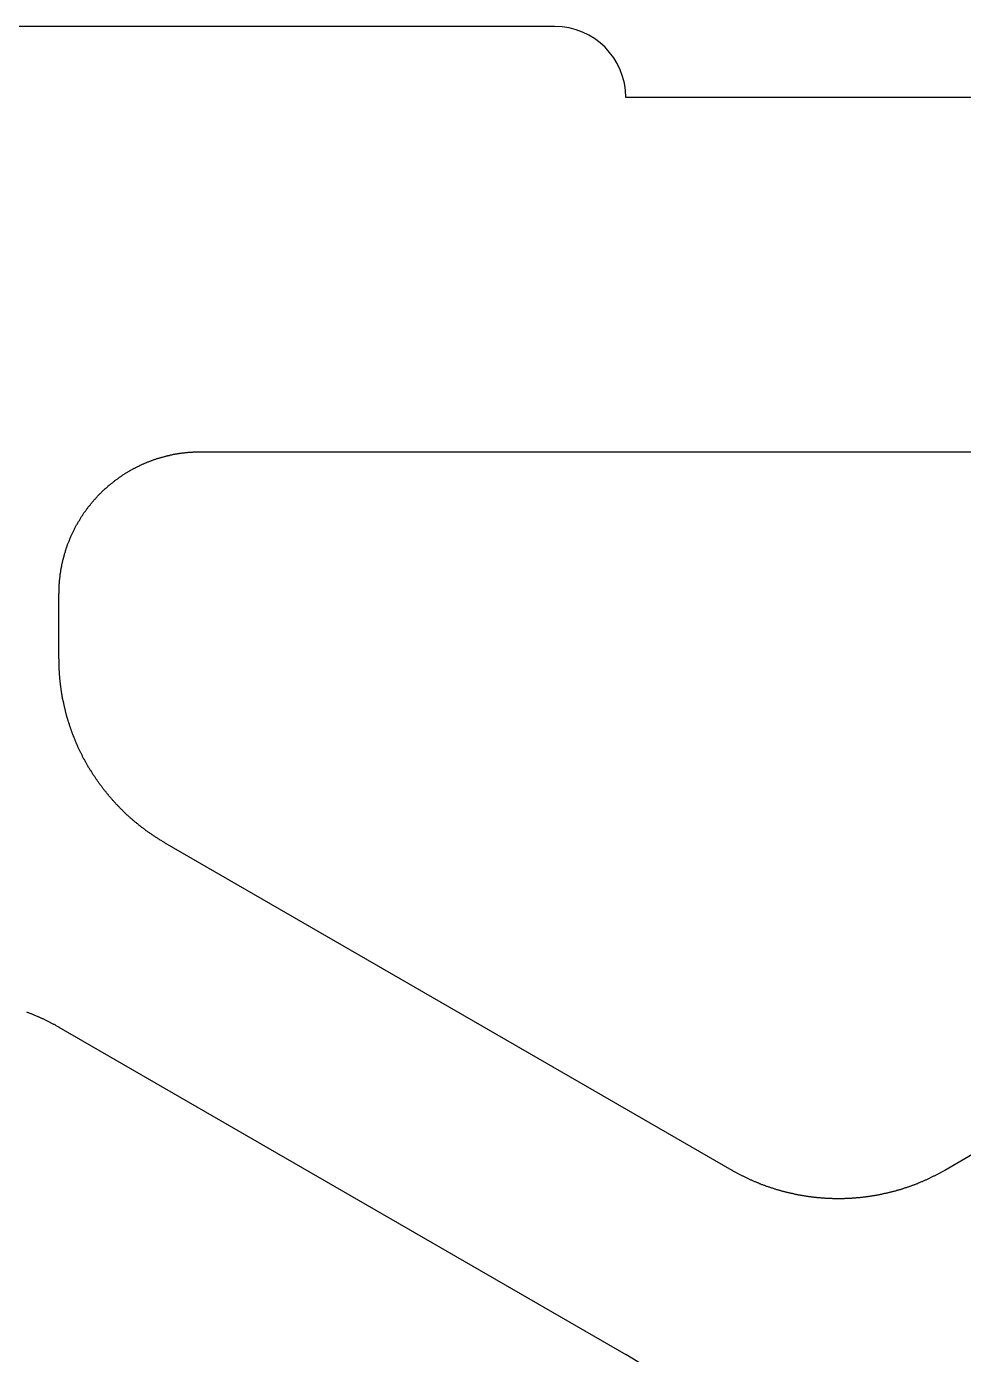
# Model space of a CAD drawing. Extents: x 442 to 745, y 5 to 355.
# Drawn here: x 631.54 to 636.98, y 292.83 to 300.55 of the extents above; entities that cross this region are included whole.
import ezdxf

# ---------------------------------------------------------------- set-up
doc = ezdxf.new("R2010")
doc.units = 0
doc.layers.add('VISIBLE__ANSI_', color=7, linetype='CONTINUOUS')

msp = doc.modelspace()

# ---------------------------------------------------------------- linework, layer by layer
at = {"layer": 'VISIBLE__ANSI_'}
for p, q in [((634.6089, 300.5455), (627.1972, 300.5455)), ((641.7324, 300.1337), (635.0207, 300.1337)), ((632.5501, 298.0749), (639.9618, 298.0749)), ((631.7266, 296.8711), (631.7266, 297.2514)), ((635.6383, 293.8995), (632.3442, 295.8014)), ((640.1677, 295.8014), (636.8736, 293.8995)), ((631.7266, 294.7316), (635.0207, 292.8297))]:
    msp.add_line(p, q, dxfattribs=at)
for points in [[(631.727, 297.251, 0), (631.727, 297.256, 0), (631.727, 297.261, 0), (631.727, 297.266, 0), (631.727, 297.271, 0), (631.727, 297.276, 0), (631.727, 297.281, 0), (631.727, 297.286, 0), (631.728, 297.291, 0), (631.728, 297.296, 0), (631.728, 297.301, 0), (631.728, 297.306, 0), (631.729, 297.311, 0), (631.729, 297.315, 0), (631.73, 297.32, 0), (631.73, 297.325, 0), (631.73, 297.33, 0), (631.731, 297.335, 0), (631.731, 297.34, 0), (631.732, 297.345, 0), (631.733, 297.349, 0), (631.733, 297.354, 0), (631.734, 297.359, 0), (631.734, 297.364, 0), (631.735, 297.369, 0), (631.736, 297.374, 0), (631.737, 297.378, 0), (631.737, 297.383, 0), (631.738, 297.388, 0), (631.739, 297.393, 0), (631.74, 297.397, 0), (631.741, 297.402, 0), (631.742, 297.407, 0), (631.743, 297.412, 0), (631.743, 297.416, 0), (631.744, 297.421, 0), (631.745, 297.426, 0), (631.747, 297.43, 0), (631.748, 297.435, 0), (631.749, 297.44, 0), (631.75, 297.444, 0), (631.751, 297.449, 0), (631.752, 297.454, 0), (631.753, 297.458, 0), (631.754, 297.463, 0), (631.756, 297.468, 0), (631.757, 297.472, 0), (631.758, 297.477, 0), (631.759, 297.481, 0), (631.761, 297.486, 0), (631.762, 297.49, 0), (631.764, 297.495, 0), (631.765, 297.499, 0), (631.766, 297.504, 0), (631.768, 297.508, 0), (631.769, 297.513, 0), (631.771, 297.517, 0), (631.772, 297.522, 0), (631.774, 297.526, 0), (631.775, 297.53, 0), (631.777, 297.535, 0), (631.779, 297.539, 0), (631.78, 297.543, 0), (631.782, 297.548, 0), (631.783, 297.552, 0), (631.785, 297.556, 0), (631.787, 297.561, 0), (631.789, 297.565, 0), (631.79, 297.569, 0), (631.792, 297.573, 0), (631.794, 297.577, 0), (631.796, 297.582, 0), (631.798, 297.586, 0), (631.799, 297.59, 0), (631.801, 297.594, 0), (631.803, 297.598, 0), (631.805, 297.602, 0), (631.807, 297.606, 0), (631.809, 297.61, 0), (631.811, 297.614, 0), (631.813, 297.618, 0), (631.815, 297.622, 0), (631.817, 297.626, 0), (631.819, 297.63, 0), (631.821, 297.634, 0), (631.823, 297.638, 0), (631.825, 297.642, 0), (631.827, 297.646, 0), (631.829, 297.65, 0), (631.832, 297.654, 0), (631.834, 297.657, 0), (631.836, 297.661, 0), (631.838, 297.665, 0), (631.84, 297.669, 0), (631.842, 297.672, 0), (631.845, 297.676, 0), (631.847, 297.68, 0), (631.849, 297.684, 0), (631.851, 297.687, 0), (631.854, 297.691, 0), (631.856, 297.694, 0), (631.858, 297.698, 0), (631.861, 297.702, 0), (631.863, 297.705, 0), (631.865, 297.709, 0), (631.868, 297.712, 0), (631.87, 297.716, 0), (631.872, 297.719, 0), (631.875, 297.723, 0), (631.877, 297.726, 0), (631.88, 297.729, 0), (631.882, 297.733, 0), (631.885, 297.736, 0), (631.887, 297.74, 0), (631.889, 297.743, 0), (631.892, 297.746, 0), (631.894, 297.749, 0), (631.897, 297.753, 0), (631.899, 297.756, 0), (631.902, 297.759, 0), (631.904, 297.762, 0), (631.907, 297.765, 0), (631.909, 297.769, 0), (631.912, 297.772, 0), (631.914, 297.775, 0), (631.917, 297.778, 0), (631.92, 297.781, 0), (631.922, 297.784, 0), (631.925, 297.787, 0), (631.927, 297.79, 0), (631.93, 297.793, 0), (631.932, 297.796, 0), (631.935, 297.799, 0), (631.938, 297.802, 0), (631.94, 297.805, 0), (631.943, 297.808, 0), (631.945, 297.81, 0), (631.948, 297.813, 0), (631.951, 297.816, 0), (631.953, 297.819, 0), (631.956, 297.822, 0), (631.959, 297.824, 0), (631.961, 297.827, 0), (631.964, 297.83, 0), (631.966, 297.832, 0), (631.969, 297.835, 0), (631.972, 297.838, 0), (631.974, 297.84, 0), (631.977, 297.843, 0), (631.98, 297.845, 0), (631.982, 297.848, 0), (631.985, 297.851, 0), (631.988, 297.853, 0), (631.991, 297.856, 0), (631.993, 297.858, 0), (631.996, 297.861, 0), (631.999, 297.863, 0), (632.002, 297.866, 0), (632.005, 297.868, 0), (632.008, 297.871, 0), (632.01, 297.873, 0), (632.013, 297.876, 0), (632.016, 297.878, 0), (632.019, 297.881, 0), (632.022, 297.883, 0), (632.025, 297.885, 0), (632.028, 297.888, 0), (632.031, 297.89, 0), (632.034, 297.893, 0), (632.037, 297.895, 0), (632.04, 297.897, 0), (632.043, 297.9, 0), (632.046, 297.902, 0), (632.049, 297.904, 0), (632.052, 297.907, 0), (632.055, 297.909, 0), (632.058, 297.911, 0), (632.061, 297.913, 0), (632.064, 297.916, 0), (632.067, 297.918, 0), (632.07, 297.92, 0), (632.073, 297.922, 0), (632.076, 297.925, 0), (632.079, 297.927, 0), (632.082, 297.929, 0), (632.086, 297.931, 0), (632.089, 297.933, 0), (632.092, 297.935, 0), (632.095, 297.938, 0), (632.098, 297.94, 0), (632.101, 297.942, 0), (632.105, 297.944, 0), (632.108, 297.946, 0), (632.111, 297.948, 0), (632.114, 297.95, 0), (632.118, 297.952, 0), (632.121, 297.954, 0), (632.124, 297.956, 0), (632.127, 297.958, 0), (632.131, 297.96, 0), (632.134, 297.962, 0), (632.137, 297.964, 0), (632.141, 297.966, 0), (632.144, 297.968, 0), (632.147, 297.969, 0), (632.151, 297.971, 0), (632.154, 297.973, 0), (632.157, 297.975, 0), (632.161, 297.977, 0), (632.164, 297.979, 0), (632.167, 297.98, 0), (632.171, 297.982, 0), (632.174, 297.984, 0), (632.177, 297.986, 0), (632.181, 297.987, 0), (632.184, 297.989, 0), (632.188, 297.991, 0), (632.191, 297.992, 0), (632.195, 297.994, 0), (632.198, 297.996, 0), (632.201, 297.997, 0), (632.205, 297.999, 0), (632.208, 298.001, 0), (632.212, 298.002, 0), (632.215, 298.004, 0), (632.219, 298.005, 0), (632.222, 298.007, 0), (632.226, 298.008, 0), (632.229, 298.01, 0), (632.233, 298.011, 0), (632.236, 298.013, 0), (632.24, 298.014, 0), (632.243, 298.016, 0), (632.247, 298.017, 0), (632.25, 298.018, 0), (632.254, 298.02, 0), (632.257, 298.021, 0), (632.261, 298.022, 0), (632.264, 298.024, 0), (632.268, 298.025, 0), (632.271, 298.026, 0), (632.275, 298.028, 0), (632.278, 298.029, 0), (632.282, 298.03, 0), (632.285, 298.031, 0), (632.289, 298.032, 0), (632.293, 298.034, 0), (632.296, 298.035, 0), (632.3, 298.036, 0), (632.303, 298.037, 0), (632.307, 298.038, 0), (632.31, 298.039, 0), (632.314, 298.04, 0), (632.318, 298.041, 0), (632.321, 298.042, 0), (632.325, 298.043, 0), (632.328, 298.044, 0), (632.332, 298.045, 0), (632.335, 298.046, 0), (632.339, 298.047, 0), (632.343, 298.048, 0), (632.346, 298.049, 0), (632.35, 298.05, 0), (632.353, 298.051, 0), (632.357, 298.052, 0), (632.36, 298.053, 0), (632.364, 298.053, 0), (632.368, 298.054, 0), (632.371, 298.055, 0), (632.375, 298.056, 0), (632.378, 298.057, 0), (632.382, 298.057, 0), (632.386, 298.058, 0), (632.389, 298.059, 0), (632.393, 298.06, 0), (632.396, 298.06, 0), (632.4, 298.061, 0), (632.403, 298.062, 0), (632.407, 298.062, 0), (632.411, 298.063, 0), (632.414, 298.063, 0), (632.418, 298.064, 0), (632.421, 298.065, 0), (632.425, 298.065, 0), (632.428, 298.066, 0), (632.432, 298.066, 0), (632.435, 298.067, 0), (632.439, 298.067, 0), (632.443, 298.068, 0), (632.446, 298.068, 0), (632.45, 298.069, 0), (632.453, 298.069, 0), (632.457, 298.069, 0), (632.46, 298.07, 0), (632.464, 298.07, 0), (632.467, 298.071, 0), (632.471, 298.071, 0), (632.474, 298.071, 0), (632.478, 298.072, 0), (632.481, 298.072, 0), (632.485, 298.072, 0), (632.488, 298.073, 0), (632.492, 298.073, 0), (632.495, 298.073, 0), (632.499, 298.073, 0), (632.502, 298.073, 0), (632.506, 298.074, 0), (632.509, 298.074, 0), (632.513, 298.074, 0), (632.516, 298.074, 0), (632.519, 298.074, 0), (632.523, 298.074, 0), (632.526, 298.075, 0), (632.53, 298.075, 0), (632.533, 298.075, 0), (632.537, 298.075, 0), (632.54, 298.075, 0), (632.543, 298.075, 0), (632.547, 298.075, 0), (632.55, 298.075, 0)], [(632.344, 295.801, 0), (632.34, 295.804, 0), (632.336, 295.806, 0), (632.332, 295.809, 0), (632.328, 295.811, 0), (632.324, 295.814, 0), (632.32, 295.816, 0), (632.315, 295.818, 0), (632.311, 295.821, 0), (632.307, 295.823, 0), (632.303, 295.826, 0), (632.299, 295.829, 0), (632.295, 295.831, 0), (632.291, 295.834, 0), (632.287, 295.836, 0), (632.284, 295.839, 0), (632.28, 295.841, 0), (632.276, 295.844, 0), (632.272, 295.847, 0), (632.268, 295.849, 0), (632.264, 295.852, 0), (632.26, 295.854, 0), (632.256, 295.857, 0), (632.253, 295.86, 0), (632.249, 295.862, 0), (632.245, 295.865, 0), (632.241, 295.868, 0), (632.238, 295.871, 0), (632.234, 295.873, 0), (632.23, 295.876, 0), (632.226, 295.879, 0), (632.223, 295.881, 0), (632.219, 295.884, 0), (632.215, 295.887, 0), (632.212, 295.89, 0), (632.208, 295.892, 0), (632.205, 295.895, 0), (632.201, 295.898, 0), (632.198, 295.901, 0), (632.194, 295.904, 0), (632.19, 295.906, 0), (632.187, 295.909, 0), (632.184, 295.912, 0), (632.18, 295.915, 0), (632.177, 295.918, 0), (632.173, 295.92, 0), (632.17, 295.923, 0), (632.166, 295.926, 0), (632.163, 295.929, 0), (632.16, 295.932, 0), (632.156, 295.935, 0), (632.153, 295.938, 0), (632.15, 295.94, 0), (632.146, 295.943, 0), (632.143, 295.946, 0), (632.14, 295.949, 0), (632.136, 295.952, 0), (632.133, 295.955, 0), (632.13, 295.958, 0), (632.127, 295.961, 0), (632.123, 295.964, 0), (632.12, 295.967, 0), (632.117, 295.97, 0), (632.114, 295.973, 0), (632.11, 295.976, 0), (632.107, 295.979, 0), (632.104, 295.982, 0), (632.101, 295.985, 0), (632.098, 295.989, 0), (632.095, 295.992, 0), (632.092, 295.995, 0), (632.088, 295.998, 0), (632.085, 296.001, 0), (632.082, 296.004, 0), (632.079, 296.007, 0), (632.076, 296.011, 0), (632.073, 296.014, 0), (632.07, 296.017, 0), (632.067, 296.02, 0), (632.064, 296.023, 0), (632.061, 296.026, 0), (632.058, 296.03, 0), (632.055, 296.033, 0), (632.052, 296.036, 0), (632.049, 296.039, 0), (632.046, 296.043, 0), (632.043, 296.046, 0), (632.04, 296.049, 0), (632.037, 296.053, 0), (632.034, 296.056, 0), (632.031, 296.059, 0), (632.029, 296.062, 0), (632.026, 296.066, 0), (632.023, 296.069, 0), (632.02, 296.072, 0), (632.017, 296.076, 0), (632.014, 296.079, 0), (632.012, 296.083, 0), (632.009, 296.086, 0), (632.006, 296.089, 0), (632.003, 296.093, 0), (632, 296.096, 0), (631.998, 296.1, 0), (631.995, 296.103, 0), (631.992, 296.106, 0), (631.99, 296.11, 0), (631.987, 296.113, 0), (631.984, 296.117, 0), (631.982, 296.12, 0), (631.979, 296.124, 0), (631.976, 296.127, 0), (631.974, 296.131, 0), (631.971, 296.134, 0), (631.968, 296.138, 0), (631.966, 296.141, 0), (631.963, 296.145, 0), (631.961, 296.148, 0), (631.958, 296.152, 0), (631.956, 296.155, 0), (631.953, 296.159, 0), (631.951, 296.162, 0), (631.948, 296.166, 0), (631.946, 296.169, 0), (631.943, 296.173, 0), (631.941, 296.176, 0), (631.938, 296.18, 0), (631.936, 296.184, 0), (631.934, 296.187, 0), (631.931, 296.191, 0), (631.929, 296.194, 0), (631.926, 296.198, 0), (631.924, 296.202, 0), (631.922, 296.205, 0), (631.919, 296.209, 0), (631.917, 296.212, 0), (631.915, 296.216, 0), (631.913, 296.22, 0), (631.91, 296.223, 0), (631.908, 296.227, 0), (631.906, 296.23, 0), (631.904, 296.234, 0), (631.901, 296.238, 0), (631.899, 296.241, 0), (631.897, 296.245, 0), (631.895, 296.249, 0), (631.893, 296.252, 0), (631.891, 296.256, 0), (631.889, 296.26, 0), (631.886, 296.263, 0), (631.884, 296.267, 0), (631.882, 296.271, 0), (631.88, 296.274, 0), (631.878, 296.278, 0), (631.876, 296.282, 0), (631.874, 296.286, 0), (631.872, 296.289, 0), (631.87, 296.293, 0), (631.868, 296.297, 0), (631.866, 296.3, 0), (631.864, 296.304, 0), (631.863, 296.308, 0), (631.861, 296.312, 0), (631.859, 296.315, 0), (631.857, 296.319, 0), (631.855, 296.323, 0), (631.853, 296.326, 0), (631.851, 296.33, 0), (631.85, 296.334, 0), (631.848, 296.338, 0), (631.846, 296.341, 0), (631.844, 296.345, 0), (631.842, 296.349, 0), (631.841, 296.353, 0), (631.839, 296.356, 0), (631.837, 296.36, 0), (631.836, 296.364, 0), (631.834, 296.367, 0), (631.832, 296.371, 0), (631.831, 296.375, 0), (631.829, 296.379, 0), (631.827, 296.382, 0), (631.826, 296.386, 0), (631.824, 296.39, 0), (631.823, 296.394, 0), (631.821, 296.397, 0), (631.82, 296.401, 0), (631.818, 296.405, 0), (631.817, 296.409, 0), (631.815, 296.412, 0), (631.814, 296.416, 0), (631.812, 296.42, 0), (631.811, 296.424, 0), (631.809, 296.427, 0), (631.808, 296.431, 0), (631.806, 296.435, 0), (631.805, 296.439, 0), (631.804, 296.442, 0), (631.802, 296.446, 0), (631.801, 296.45, 0), (631.8, 296.454, 0), (631.798, 296.457, 0), (631.797, 296.461, 0), (631.796, 296.465, 0), (631.794, 296.468, 0), (631.793, 296.472, 0), (631.792, 296.476, 0), (631.79, 296.48, 0), (631.789, 296.483, 0), (631.788, 296.487, 0), (631.787, 296.491, 0), (631.786, 296.495, 0), (631.784, 296.498, 0), (631.783, 296.502, 0), (631.782, 296.506, 0), (631.781, 296.509, 0), (631.78, 296.513, 0), (631.779, 296.517, 0), (631.778, 296.52, 0), (631.777, 296.524, 0), (631.775, 296.528, 0), (631.774, 296.532, 0), (631.773, 296.535, 0), (631.772, 296.539, 0), (631.771, 296.543, 0), (631.77, 296.546, 0), (631.769, 296.55, 0), (631.768, 296.554, 0), (631.767, 296.557, 0), (631.766, 296.561, 0), (631.765, 296.565, 0), (631.765, 296.568, 0), (631.764, 296.572, 0), (631.763, 296.576, 0), (631.762, 296.579, 0), (631.761, 296.583, 0), (631.76, 296.586, 0), (631.759, 296.59, 0), (631.758, 296.594, 0), (631.758, 296.597, 0), (631.757, 296.601, 0), (631.756, 296.605, 0), (631.755, 296.608, 0), (631.754, 296.612, 0), (631.754, 296.615, 0), (631.753, 296.619, 0), (631.752, 296.623, 0), (631.751, 296.626, 0), (631.751, 296.63, 0), (631.75, 296.633, 0), (631.749, 296.637, 0), (631.748, 296.64, 0), (631.748, 296.644, 0), (631.747, 296.648, 0), (631.746, 296.651, 0), (631.746, 296.655, 0), (631.745, 296.658, 0), (631.745, 296.662, 0), (631.744, 296.665, 0), (631.743, 296.669, 0), (631.743, 296.672, 0), (631.742, 296.676, 0), (631.742, 296.679, 0), (631.741, 296.683, 0), (631.741, 296.686, 0), (631.74, 296.69, 0), (631.74, 296.693, 0), (631.739, 296.696, 0), (631.739, 296.7, 0), (631.738, 296.703, 0), (631.738, 296.707, 0), (631.737, 296.71, 0), (631.737, 296.714, 0), (631.736, 296.717, 0), (631.736, 296.72, 0), (631.735, 296.724, 0), (631.735, 296.727, 0), (631.735, 296.731, 0), (631.734, 296.734, 0), (631.734, 296.737, 0), (631.734, 296.741, 0), (631.733, 296.744, 0), (631.733, 296.747, 0), (631.732, 296.751, 0), (631.732, 296.754, 0), (631.732, 296.757, 0), (631.732, 296.761, 0), (631.731, 296.764, 0), (631.731, 296.767, 0), (631.731, 296.771, 0), (631.73, 296.774, 0), (631.73, 296.777, 0), (631.73, 296.781, 0), (631.73, 296.784, 0), (631.729, 296.787, 0), (631.729, 296.79, 0), (631.729, 296.794, 0), (631.729, 296.797, 0), (631.729, 296.8, 0), (631.728, 296.804, 0), (631.728, 296.807, 0), (631.728, 296.81, 0), (631.728, 296.813, 0), (631.728, 296.817, 0), (631.728, 296.82, 0), (631.728, 296.823, 0), (631.727, 296.826, 0), (631.727, 296.83, 0), (631.727, 296.833, 0), (631.727, 296.836, 0), (631.727, 296.839, 0), (631.727, 296.842, 0), (631.727, 296.846, 0), (631.727, 296.849, 0), (631.727, 296.852, 0), (631.727, 296.855, 0), (631.727, 296.858, 0), (631.727, 296.862, 0), (631.727, 296.865, 0), (631.727, 296.868, 0), (631.727, 296.871, 0)], [(631.538, 294.82, 0), (631.542, 294.819, 0), (631.545, 294.817, 0), (631.549, 294.816, 0), (631.553, 294.814, 0), (631.557, 294.813, 0), (631.561, 294.811, 0), (631.565, 294.81, 0), (631.568, 294.808, 0), (631.572, 294.807, 0), (631.576, 294.805, 0), (631.58, 294.804, 0), (631.584, 294.802, 0), (631.587, 294.801, 0), (631.591, 294.799, 0), (631.595, 294.797, 0), (631.599, 294.796, 0), (631.602, 294.794, 0), (631.606, 294.793, 0), (631.61, 294.791, 0), (631.614, 294.789, 0), (631.617, 294.788, 0), (631.621, 294.786, 0), (631.625, 294.784, 0), (631.629, 294.782, 0), (631.632, 294.781, 0), (631.636, 294.779, 0), (631.64, 294.777, 0), (631.643, 294.775, 0), (631.647, 294.774, 0), (631.651, 294.772, 0), (631.655, 294.77, 0), (631.658, 294.768, 0), (631.662, 294.766, 0), (631.666, 294.765, 0), (631.669, 294.763, 0), (631.673, 294.761, 0), (631.676, 294.759, 0), (631.68, 294.757, 0), (631.684, 294.755, 0), (631.687, 294.753, 0), (631.691, 294.751, 0), (631.695, 294.749, 0), (631.698, 294.748, 0), (631.702, 294.746, 0), (631.705, 294.744, 0), (631.709, 294.742, 0), (631.712, 294.74, 0), (631.716, 294.738, 0), (631.72, 294.736, 0), (631.723, 294.734, 0), (631.727, 294.732, 0)], [(636.874, 293.9, 0), (636.87, 293.897, 0), (636.866, 293.895, 0), (636.863, 293.893, 0), (636.859, 293.891, 0), (636.856, 293.889, 0), (636.852, 293.887, 0), (636.849, 293.885, 0), (636.845, 293.884, 0), (636.841, 293.882, 0), (636.838, 293.88, 0), (636.834, 293.878, 0), (636.831, 293.876, 0), (636.827, 293.874, 0), (636.823, 293.872, 0), (636.82, 293.87, 0), (636.816, 293.868, 0), (636.812, 293.866, 0), (636.809, 293.865, 0), (636.805, 293.863, 0), (636.801, 293.861, 0), (636.798, 293.859, 0), (636.794, 293.857, 0), (636.79, 293.856, 0), (636.787, 293.854, 0), (636.783, 293.852, 0), (636.779, 293.85, 0), (636.775, 293.849, 0), (636.772, 293.847, 0), (636.768, 293.845, 0), (636.764, 293.843, 0), (636.76, 293.842, 0), (636.757, 293.84, 0), (636.753, 293.838, 0), (636.749, 293.837, 0), (636.745, 293.835, 0), (636.742, 293.833, 0), (636.738, 293.832, 0), (636.734, 293.83, 0), (636.73, 293.829, 0), (636.726, 293.827, 0), (636.723, 293.826, 0), (636.719, 293.824, 0), (636.715, 293.822, 0), (636.711, 293.821, 0), (636.707, 293.819, 0), (636.703, 293.818, 0), (636.7, 293.816, 0), (636.696, 293.815, 0), (636.692, 293.814, 0), (636.688, 293.812, 0), (636.684, 293.811, 0), (636.68, 293.809, 0), (636.677, 293.808, 0), (636.673, 293.806, 0), (636.669, 293.805, 0), (636.665, 293.804, 0), (636.661, 293.802, 0), (636.657, 293.801, 0), (636.653, 293.8, 0), (636.649, 293.798, 0), (636.645, 293.797, 0), (636.642, 293.796, 0), (636.638, 293.795, 0), (636.634, 293.793, 0), (636.63, 293.792, 0), (636.626, 293.791, 0), (636.622, 293.79, 0), (636.618, 293.788, 0), (636.614, 293.787, 0), (636.61, 293.786, 0), (636.606, 293.785, 0), (636.602, 293.784, 0), (636.598, 293.783, 0), (636.594, 293.782, 0), (636.591, 293.78, 0), (636.587, 293.779, 0), (636.583, 293.778, 0), (636.579, 293.777, 0), (636.575, 293.776, 0), (636.571, 293.775, 0), (636.567, 293.774, 0), (636.563, 293.773, 0), (636.559, 293.772, 0), (636.555, 293.771, 0), (636.551, 293.77, 0), (636.547, 293.769, 0), (636.543, 293.768, 0), (636.539, 293.767, 0), (636.535, 293.766, 0), (636.531, 293.765, 0), (636.527, 293.764, 0), (636.523, 293.764, 0), (636.519, 293.763, 0), (636.515, 293.762, 0), (636.511, 293.761, 0), (636.507, 293.76, 0), (636.503, 293.759, 0), (636.499, 293.759, 0), (636.495, 293.758, 0), (636.491, 293.757, 0), (636.487, 293.756, 0), (636.483, 293.755, 0), (636.479, 293.755, 0), (636.475, 293.754, 0), (636.471, 293.753, 0), (636.467, 293.753, 0), (636.463, 293.752, 0), (636.459, 293.751, 0), (636.455, 293.751, 0), (636.451, 293.75, 0), (636.447, 293.749, 0), (636.443, 293.749, 0), (636.439, 293.748, 0), (636.435, 293.747, 0), (636.431, 293.747, 0), (636.427, 293.746, 0), (636.424, 293.746, 0), (636.42, 293.745, 0), (636.416, 293.745, 0), (636.412, 293.744, 0), (636.408, 293.744, 0), (636.404, 293.743, 0), (636.4, 293.743, 0), (636.396, 293.742, 0), (636.392, 293.742, 0), (636.388, 293.741, 0), (636.384, 293.741, 0), (636.38, 293.74, 0), (636.376, 293.74, 0), (636.372, 293.74, 0), (636.368, 293.739, 0), (636.364, 293.739, 0), (636.36, 293.739, 0), (636.356, 293.738, 0), (636.352, 293.738, 0), (636.348, 293.738, 0), (636.344, 293.737, 0), (636.34, 293.737, 0), (636.336, 293.737, 0), (636.332, 293.736, 0), (636.328, 293.736, 0), (636.324, 293.736, 0), (636.32, 293.736, 0), (636.317, 293.736, 0), (636.313, 293.735, 0), (636.309, 293.735, 0), (636.305, 293.735, 0), (636.301, 293.735, 0), (636.297, 293.735, 0), (636.293, 293.735, 0), (636.289, 293.734, 0), (636.285, 293.734, 0), (636.281, 293.734, 0), (636.277, 293.734, 0), (636.273, 293.734, 0), (636.27, 293.734, 0), (636.266, 293.734, 0), (636.262, 293.734, 0), (636.258, 293.734, 0), (636.254, 293.734, 0), (636.25, 293.734, 0), (636.246, 293.734, 0), (636.242, 293.734, 0), (636.239, 293.734, 0), (636.235, 293.734, 0), (636.231, 293.734, 0), (636.227, 293.734, 0), (636.223, 293.734, 0), (636.219, 293.735, 0), (636.215, 293.735, 0), (636.211, 293.735, 0), (636.207, 293.735, 0), (636.203, 293.735, 0), (636.199, 293.735, 0), (636.195, 293.736, 0), (636.192, 293.736, 0), (636.188, 293.736, 0), (636.184, 293.736, 0), (636.18, 293.736, 0), (636.176, 293.737, 0), (636.172, 293.737, 0), (636.168, 293.737, 0), (636.164, 293.738, 0), (636.16, 293.738, 0), (636.156, 293.738, 0), (636.152, 293.739, 0), (636.148, 293.739, 0), (636.144, 293.739, 0), (636.14, 293.74, 0), (636.136, 293.74, 0), (636.132, 293.74, 0), (636.128, 293.741, 0), (636.124, 293.741, 0), (636.12, 293.742, 0), (636.116, 293.742, 0), (636.112, 293.743, 0), (636.108, 293.743, 0), (636.104, 293.744, 0), (636.1, 293.744, 0), (636.096, 293.745, 0), (636.092, 293.745, 0), (636.088, 293.746, 0), (636.084, 293.746, 0), (636.08, 293.747, 0), (636.077, 293.747, 0), (636.073, 293.748, 0), (636.069, 293.749, 0), (636.065, 293.749, 0), (636.061, 293.75, 0), (636.057, 293.751, 0), (636.053, 293.751, 0), (636.049, 293.752, 0), (636.045, 293.753, 0), (636.041, 293.753, 0), (636.037, 293.754, 0), (636.033, 293.755, 0), (636.029, 293.755, 0), (636.025, 293.756, 0), (636.021, 293.757, 0), (636.017, 293.758, 0), (636.013, 293.759, 0), (636.009, 293.759, 0), (636.005, 293.76, 0), (636.001, 293.761, 0), (635.997, 293.762, 0), (635.993, 293.763, 0), (635.989, 293.764, 0), (635.985, 293.764, 0), (635.981, 293.765, 0), (635.977, 293.766, 0), (635.973, 293.767, 0), (635.969, 293.768, 0), (635.965, 293.769, 0), (635.961, 293.77, 0), (635.957, 293.771, 0), (635.953, 293.772, 0), (635.949, 293.773, 0), (635.945, 293.774, 0), (635.941, 293.775, 0), (635.937, 293.776, 0), (635.933, 293.777, 0), (635.929, 293.778, 0), (635.925, 293.779, 0), (635.921, 293.78, 0), (635.917, 293.782, 0), (635.914, 293.783, 0), (635.91, 293.784, 0), (635.906, 293.785, 0), (635.902, 293.786, 0), (635.898, 293.787, 0), (635.894, 293.788, 0), (635.89, 293.79, 0), (635.886, 293.791, 0), (635.882, 293.792, 0), (635.878, 293.793, 0), (635.874, 293.795, 0), (635.87, 293.796, 0), (635.866, 293.797, 0), (635.863, 293.798, 0), (635.859, 293.8, 0), (635.855, 293.801, 0), (635.851, 293.802, 0), (635.847, 293.804, 0), (635.843, 293.805, 0), (635.839, 293.806, 0), (635.835, 293.808, 0), (635.832, 293.809, 0), (635.828, 293.811, 0), (635.824, 293.812, 0), (635.82, 293.814, 0), (635.816, 293.815, 0), (635.812, 293.816, 0), (635.808, 293.818, 0), (635.805, 293.819, 0), (635.801, 293.821, 0), (635.797, 293.822, 0), (635.793, 293.824, 0), (635.789, 293.826, 0), (635.786, 293.827, 0), (635.782, 293.829, 0), (635.778, 293.83, 0), (635.774, 293.832, 0), (635.77, 293.833, 0), (635.767, 293.835, 0), (635.763, 293.837, 0), (635.759, 293.838, 0), (635.755, 293.84, 0), (635.752, 293.842, 0), (635.748, 293.843, 0), (635.744, 293.845, 0), (635.74, 293.847, 0), (635.737, 293.849, 0), (635.733, 293.85, 0), (635.729, 293.852, 0), (635.725, 293.854, 0), (635.722, 293.856, 0), (635.718, 293.857, 0), (635.714, 293.859, 0), (635.711, 293.861, 0), (635.707, 293.863, 0), (635.703, 293.865, 0), (635.7, 293.866, 0), (635.696, 293.868, 0), (635.692, 293.87, 0), (635.689, 293.872, 0), (635.685, 293.874, 0), (635.681, 293.876, 0), (635.678, 293.878, 0), (635.674, 293.88, 0), (635.67, 293.882, 0), (635.667, 293.884, 0), (635.663, 293.885, 0), (635.66, 293.887, 0), (635.656, 293.889, 0), (635.653, 293.891, 0), (635.649, 293.893, 0), (635.645, 293.895, 0), (635.642, 293.897, 0), (635.638, 293.9, 0)]]:
    msp.add_polyline3d(points, dxfattribs=at)
for centre, radius, end in [((634.6089, 300.1337), 0.4118, 90), ((634.403, 291.7599), 1.2353, 60)]:
    msp.add_arc(centre, radius, 0, end, dxfattribs=at)

doc.saveas('drawing.dxf')
